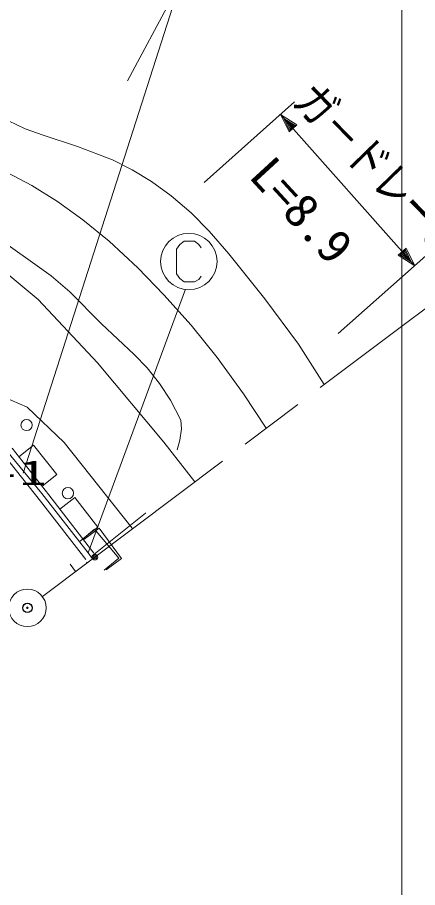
# Model space of a CAD drawing. Units: millimetres, scale not verified. Extents: x 40000 to 680000, y 20000 to 380000.
# Drawn here: x 558546 to 579846, y 241090 to 287385 of the extents above; entities that cross this region are included whole.
import ezdxf
from ezdxf.enums import TextEntityAlignment as Align

# ---------------------------------------------------------------- set-up
doc = ezdxf.new("R2010")
doc.units = ezdxf.units.MM
doc.header["$LTSCALE"] = 1000
doc.header["$PDMODE"] = 32
doc.header["$PDSIZE"] = 500
doc.linetypes.add('CHAIN', pattern=[18.5, 12, -1.5, 3.5, -1.5])
for name, color, linetype, lineweight in [('M-BGD', 7, 'Continuous', 13), ('M-BGD-EXST', 7, 'Continuous', 13), ('M-BMK', 2, 'CHAIN', 13), ('M-BMK-SRVR', 3, 'Continuous', 13), ('M-STR-HTXT', 7, 'Continuous', 13), ('M-STR-STRC', 7, 'Continuous', 13), ('M-TTL-BAND', 7, 'Continuous', 13)]:
    doc.layers.add(name, color=color, linetype=linetype, lineweight=lineweight)
doc.layers.add('M-OTRS', color=6, linetype='Continuous')
doc.styles.add('ＭＳ ゴシック', font='')
doc.styles.get('ＭＳ ゴシック').set_extended_font_data('MS Gothic')

msp = doc.modelspace()

# ---------------------------------------------------------------- linework, layer by layer
at = {"layer": 'M-BGD'}
for p, q in [((557138, 274455), (559654, 272373)), ((559654, 272373), (562815, 269003)), ((562815, 269003), (566331, 264792)), ((559058, 266658), (557847, 267179)), ((561038, 264767), (559058, 266658)), ((559847, 262065), (557279, 265143)), ((558260, 264460), (560226, 261987)), ((559403, 264629), (558621, 264007)), ((560648, 263063), (559403, 264629)), ((564651, 260207), (561038, 264767)), ((566331, 264792), (567984, 262669)), ((557821, 264112), (559783, 261645)), ((559865, 262441), (560648, 263063)), ((562315, 258904), (559847, 262065)), ((559783, 261645), (562180, 258546)), ((560226, 261987), (562623, 258888)), ((561603, 261840), (560812, 261229)), ((562827, 260258), (561603, 261840)), ((565371, 261011), (562534, 258740)), ((565361, 261025), (565371, 261011)), ((562036, 259647), (562827, 260258)), ((562891, 260207), (562087, 259612)), ((564081, 258600), (562891, 260207)), ((564671, 260179), (564651, 260207)), ((562652, 260156), (561885, 259515)), ((563936, 258623), (562652, 260156)), ((562547, 258582), (562315, 258904)), ((562223, 258402), (562253, 258361)), ((562534, 258740), (562520, 258756)), ((562704, 258760), (562733, 258721)), ((563169, 257981), (563936, 258623)), ((563277, 258004), (564081, 258600)), ((561644, 257903), (561358, 258289))]:
    msp.add_line(p, q, dxfattribs=at)
for points in [[(550362, 289350), (553553, 286211), (556664, 283010), (557404, 282343), (558070, 281887), (558962, 281454), (559911, 281114), (561741, 280523), (563602, 279803), (564662, 279281), (565689, 278656), (566738, 277892), (567801, 276979), (568755, 276015), (569797, 274802), (571717, 272409), (573511, 270005), (574879, 267853)], [(571784, 265526), (570576, 267365), (569177, 269299), (567789, 271008), (566347, 272625), (564955, 274061), (563426, 275481), (562032, 276621), (560681, 277592), (559322, 278436), (558004, 279128)], [(557246, 275839), (559219, 274443), (560349, 273630), (561339, 272789), (563020, 271076), (564755, 269451), (565458, 268740), (566114, 267906), (566698, 267028), (567243, 265953), (567285, 265494), (567194, 264898), (567051, 264378)]]:
    msp.add_lwpolyline(points, dxfattribs=at)
for centre, radius in [((559034, 265699), 300), ((561237, 262073), 300), ((562669, 258669), 150), ((562669, 258669), 90), ((562669, 258669), 30)]:
    msp.add_circle(centre, radius, dxfattribs=at)
at = {"layer": 'M-BGD-EXST'}
for p, q in [((567430, 275477), (567190, 275297)), ((567970, 275477), (567430, 275477)), ((568210, 275297), (567970, 275477)), ((567190, 275297), (567010, 275057)), ((567010, 275057), (567010, 273737)), ((568330, 275117), (568210, 275297)), ((567010, 273737), (567190, 273497)), ((568210, 273437), (568330, 273617)), ((567190, 273497), (567430, 273317)), ((567430, 273317), (567970, 273317)), ((567970, 273317), (568210, 273437)), ((562315, 258904), (567499, 272925))]:
    msp.add_line(p, q, dxfattribs=at)
msp.add_circle((567670, 274397), 1500, dxfattribs=at)
at = {"layer": 'M-BMK'}
for p, q in [((578558, 270618), (581035, 272480)), ((559876, 256574), (578558, 270618))]:
    msp.add_line(p, q, dxfattribs=at)
at = {"layer": 'M-BMK-SRVR'}
for radius in [1000, 40]:
    msp.add_circle((559077, 255973), radius, dxfattribs=at)
at = {"layer": 'M-OTRS'}
msp.add_point((559077, 255973), dxfattribs=at)
at = {"layer": 'M-STR-HTXT'}
for p, q in [((567503, 289802), (564411, 284011)), ((568478, 278610), (573296, 282887)), ((572548, 282223), (573421, 281661)), ((573003, 281290), (572548, 282223)), ((572548, 282223), (579691, 274177)), ((572734, 282014), (573335, 281638)), ((573036, 281373), (572734, 282014)), ((572840, 281894), (573249, 281615)), ((573069, 281456), (572840, 281894)), ((573000, 281715), (573162, 281592)), ((573102, 281539), (573000, 281715)), ((573421, 281661), (573003, 281290)), ((573335, 281638), (573036, 281373)), ((573249, 281615), (573069, 281456)), ((573162, 281592), (573102, 281539)), ((578818, 274739), (579236, 275110)), ((578904, 274762), (579203, 275027)), ((579203, 275027), (579505, 274386)), ((579236, 275110), (579691, 274177)), ((580439, 274840), (575620, 270563)), ((579691, 274177), (578818, 274739)), ((579505, 274386), (578904, 274762)), ((578990, 274785), (579170, 274944)), ((579399, 274506), (578990, 274785)), ((579077, 274808), (579137, 274861)), ((579239, 274685), (579077, 274808)), ((579137, 274861), (579239, 274685)), ((579170, 274944), (579399, 274506))]:
    msp.add_line(p, q, dxfattribs=at)
at = {"layer": 'M-STR-STRC'}
msp.add_line((558851, 263131), (567664, 290581), dxfattribs=at)
at = {"layer": 'M-TTL-BAND'}
msp.add_line((579000, 20000), (579000, 370000), dxfattribs=at)

# ---------------------------------------------------------------- texts
at = {"layer": 'M-BMK-SRVR', "style": 'ＭＳ ゴシック', "width": 1.6}
msp.add_text('5-18-0-1', height=1320, dxfattribs=at).set_placement((548604, 262105), align=Align.BOTTOM_LEFT)
at = {"layer": 'M-STR-HTXT', "style": 'ＭＳ ゴシック'}
for s, rotation, width, p in [('ガ－ドレール', 314.2, 0.8, (572707, 282461)), ('L=8.9', 312.6, 1.05, (570389, 278538))]:
    msp.add_text(s, height=1833, rotation=rotation, dxfattribs=dict(at, width=width)).set_placement(p, align=Align.BOTTOM_LEFT)

doc.saveas('drawing.dxf')
